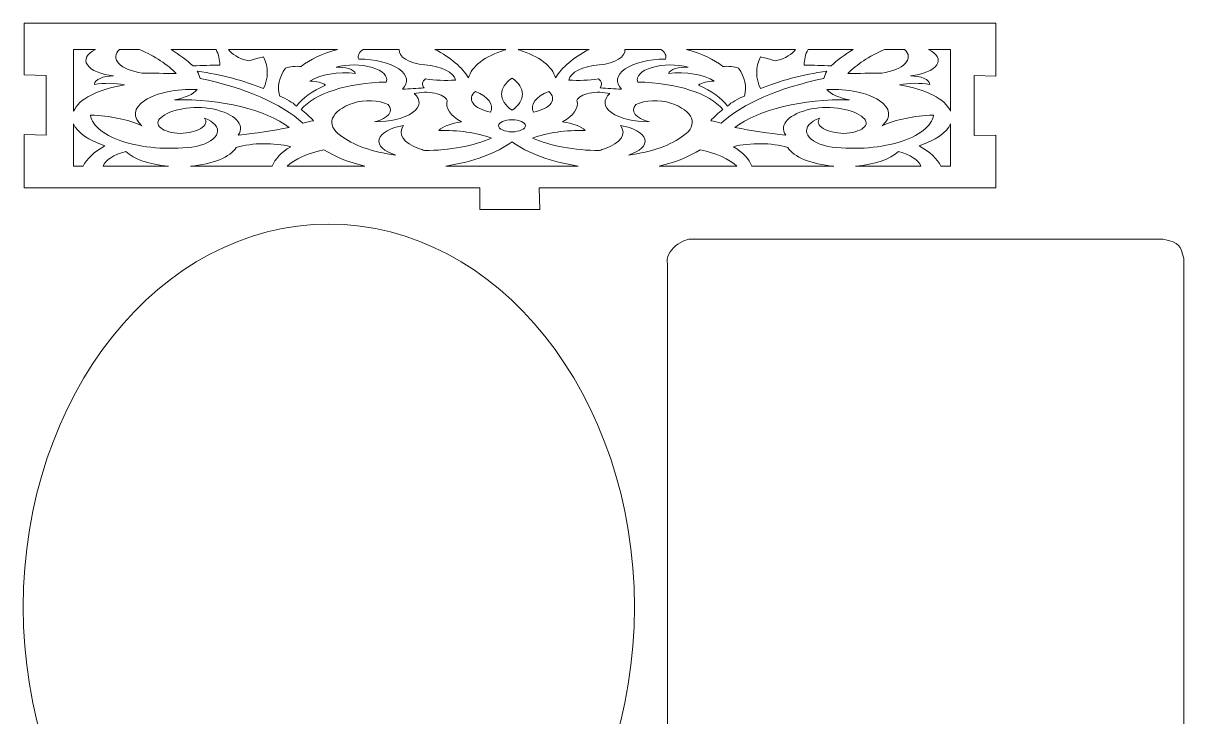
# Model space of a CAD drawing. Header units: millimetres. Extents: x -133 to 298, y -326 to 131.
# Drawn here: x 74.4 to 216.5, y -127.6 to -42.6 of the extents above; entities that cross this region are included whole.
import ezdxf

# ---------------------------------------------------------------- set-up
doc = ezdxf.new("R2010")
doc.units = ezdxf.units.MM
doc.header["$MEASUREMENT"] = 0
doc.layers.add('Layer 1', color=7, linetype='Continuous')

msp = doc.modelspace()

# ---------------------------------------------------------------- linework, layer by layer
at = {"layer": 'Layer 1', "color": 250, "lineweight": 9}
msp.add_ellipse((111.8327, -114.1703), major_axis=(0, 46.912), ratio=0.79767437, dxfattribs=at)
for points, knots in [([(74.5309, -62.7988), (74.5309, -62.7988), (130.3164, -62.7988), (130.3164, -62.7988), (130.3164, -62.7988), (130.3164, -62.7988), (130.3194, -65.4535), (130.3194, -65.4535), (130.3194, -65.4535), (130.3194, -65.4535), (137.657, -65.4535), (137.657, -65.4535), (137.657, -65.4535), (137.657, -65.4535), (137.6002, -62.7988), (137.6002, -62.7988), (137.6002, -62.7988), (137.6002, -62.7988), (193.5202, -62.7988), (193.5202, -62.7988), (193.5202, -62.7988), (193.5202, -62.7988), (193.5202, -56.3446), (193.5202, -56.3446), (193.5202, -56.3446), (193.5202, -56.3446), (190.8655, -56.3879), (190.8655, -56.3879), (190.8655, -56.3879), (190.8655, -56.3879), (190.8655, -49.0504), (190.8655, -49.0504), (190.8655, -49.0504), (190.8655, -49.0504), (193.5202, -49.1098), (193.5202, -49.1098), (193.5202, -49.1098), (193.5202, -49.1098), (193.5202, -42.6395), (193.5202, -42.6395), (193.5202, -42.6395), (193.5202, -42.6395), (74.5309, -42.6395), (74.5309, -42.6395), (74.5309, -42.6395), (74.5309, -42.6395), (74.5309, -48.9727), (74.5309, -48.9727), (74.5309, -48.9727), (74.5309, -48.9727), (77.2263, -49.0504), (77.2263, -49.0504), (77.2263, -49.0504), (77.2263, -49.0504), (77.2263, -56.3617), (77.2263, -56.3617), (77.2263, -56.3617), (77.2263, -56.3617), (74.5309, -56.2786), (74.5309, -56.2786), (74.5309, -56.2786), (74.5309, -56.2786), (74.5309, -62.7988), (74.5309, -62.7988)], [0, 0, 0, 0, 0.05882353, 0.05882353, 0.05882353, 0.05882353, 0.11764706, 0.11764706, 0.11764706, 0.11764706, 0.17647059, 0.17647059, 0.17647059, 0.17647059, 0.23529412, 0.23529412, 0.23529412, 0.23529412, 0.29411765, 0.29411765, 0.29411765, 0.29411765, 0.35294118, 0.35294118, 0.35294118, 0.35294118, 0.41176471, 0.41176471, 0.41176471, 0.41176471, 0.47058824, 0.47058824, 0.47058824, 0.47058824, 0.52941176, 0.52941176, 0.52941176, 0.52941176, 0.58823529, 0.58823529, 0.58823529, 0.58823529, 0.64705882, 0.64705882, 0.64705882, 0.64705882, 0.70588235, 0.70588235, 0.70588235, 0.70588235, 0.76470588, 0.76470588, 0.76470588, 0.76470588, 0.82352941, 0.82352941, 0.82352941, 0.82352941, 0.88235294, 0.88235294, 0.88235294, 0.88235294, 1, 1, 1, 1]), ([(80.5785, -53.4341), (80.5785, -53.4341), (80.5785, -45.8498), (80.5785, -45.8498), (80.5785, -45.8498), (80.5785, -45.8498), (83.2768, -45.8498), (83.2768, -45.8498)], [0, 0, 0, 0, 0.33333333, 0.33333333, 0.33333333, 0.33333333, 1, 1, 1, 1]), ([(187.9481, -53.4341), (187.9481, -53.4341), (187.9481, -45.8498), (187.9481, -45.8498), (187.9481, -45.8498), (187.9481, -45.8498), (185.2509, -45.8498), (185.2509, -45.8498)], [0, 0, 0, 0, 0.33333333, 0.33333333, 0.33333333, 0.33333333, 1, 1, 1, 1]), ([(81.7379, -60.1599), (81.7379, -60.1599), (80.5785, -60.1599), (80.5785, -60.1599), (80.5785, -60.1599), (80.5785, -60.1599), (80.5785, -54.9697), (80.5785, -54.9697)], [0, 0, 0, 0, 0.33333333, 0.33333333, 0.33333333, 0.33333333, 1, 1, 1, 1]), ([(186.7891, -60.1599), (186.7891, -60.1599), (187.9481, -60.1599), (187.9481, -60.1599), (187.9481, -60.1599), (187.9481, -60.1599), (187.9481, -54.9697), (187.9481, -54.9697)], [0, 0, 0, 0, 0.33333333, 0.33333333, 0.33333333, 0.33333333, 1, 1, 1, 1]), ([(156.0185, -156.5165), (156.0185, -156.5165), (213.763, -156.5165), (213.763, -156.5165), (213.763, -156.5165), (215.0022, -156.3576), (215.9202, -155.556), (216.5169, -154.1116), (216.5169, -154.1116), (216.5169, -154.1116), (216.5169, -71.4739), (216.5169, -71.4739), (216.5169, -71.4739), (216.0488, -69.8521), (216.119, -69.5755), (213.9506, -69.1098), (213.9506, -69.1098), (213.9506, -69.1098), (156.3194, -69.1097), (156.3194, -69.1097), (156.3194, -69.1097), (155.3822, -68.881), (152.8831, -70.4978), (153.2838, -72.1582), (153.2838, -72.1582), (153.2838, -72.1582), (153.2838, -153.8768), (153.2838, -153.8768), (153.2838, -153.8768), (153.7743, -155.366), (154.5987, -156.372), (156.0185, -156.5165)], [0, 0, 0, 0, 0.11111111, 0.11111111, 0.11111111, 0.11111111, 0.22222222, 0.22222222, 0.22222222, 0.22222222, 0.33333333, 0.33333333, 0.33333333, 0.33333333, 0.44444444, 0.44444444, 0.44444444, 0.44444444, 0.55555556, 0.55555556, 0.55555556, 0.55555556, 0.66666667, 0.66666667, 0.66666667, 0.66666667, 0.77777778, 0.77777778, 0.77777778, 0.77777778, 1, 1, 1, 1])]:
    msp.add_open_spline(points, degree=3, knots=knots, dxfattribs=at)
for points in [[(83.2768, -45.8498), (82.1964, -46.3585), (81.8117, -47.0821), (82.2646, -47.7496)], [(86.1179, -47.5824), (85.5848, -47.0262), (85.6166, -46.3959), (86.2029, -45.8498)], [(86.2029, -45.8498), (86.2029, -45.8498), (88.6684, -45.8498), (88.6684, -45.8498)], [(88.6684, -45.8498), (90.5597, -46.7066), (92.0793, -47.7081), (93.1549, -48.8052)], [(92.5113, -45.8498), (92.5113, -45.8498), (98.022, -45.8498), (98.022, -45.8498)], [(95.2045, -47.8704), (94.4226, -47.1676), (93.5223, -46.4923), (92.5113, -45.8498)], [(98.022, -45.8498), (98.3412, -46.4855), (98.4921, -47.1351), (98.4722, -47.7863)], [(99.5645, -45.8498), (99.5645, -45.8498), (112.8933, -45.8498), (112.8933, -45.8498)], [(101.9864, -47.256), (100.7897, -46.9468), (99.919, -46.4405), (99.5645, -45.8498)], [(103.8361, -46.7672), (103.2082, -46.9218), (102.5908, -47.0848), (101.9864, -47.256)], [(103.8216, -50.6554), (104.4578, -49.3745), (104.4631, -48.0486), (103.8361, -46.7672)], [(112.8933, -45.8498), (111.0336, -46.3718), (109.5067, -47.0939), (108.4593, -47.9493)], [(115.4877, -47.0323), (115.319, -46.6216), (115.514, -46.1983), (116.0334, -45.8498)], [(116.0334, -45.8498), (116.0334, -45.8498), (120.4603, -45.8498), (120.4603, -45.8498)], [(120.4603, -45.8498), (120.2969, -46.7341), (121.6214, -47.539), (123.5793, -47.7454)], [(124.8248, -45.8498), (124.8248, -45.8498), (133.5172, -45.8498), (133.5172, -45.8498)], [(128.9431, -49.3354), (128.1649, -48.0547), (126.7588, -46.8644), (124.8248, -45.8498)], [(133.4281, -45.8904), (130.9046, -46.7112), (129.2777, -47.961), (128.9431, -49.3354)], [(133.5172, -45.8498), (133.4864, -45.8629), (133.4574, -45.8765), (133.4281, -45.8904)], [(143.7026, -45.8498), (143.7026, -45.8498), (135.0097, -45.8498), (135.0097, -45.8498)], [(135.0097, -45.8498), (135.0402, -45.8629), (135.0702, -45.8765), (135.0985, -45.8904)], [(135.0985, -45.8904), (137.6222, -46.7112), (139.2491, -47.961), (139.5846, -49.3354)], [(139.5846, -49.3354), (140.3623, -48.0547), (141.7681, -46.8644), (143.7026, -45.8498)], [(148.0667, -45.8498), (148.2299, -46.7341), (146.9056, -47.539), (144.9475, -47.7454)], [(152.4939, -45.8498), (152.4939, -45.8498), (148.0664, -45.8498), (148.0664, -45.8498)], [(153.0394, -47.0323), (153.2076, -46.6216), (153.0128, -46.1983), (152.4939, -45.8498)], [(168.9622, -45.8498), (168.9622, -45.8498), (155.6337, -45.8498), (155.6337, -45.8498)], [(155.6337, -45.8498), (157.4933, -46.3718), (159.0196, -47.0939), (160.0667, -47.9493)], [(164.7054, -50.6554), (164.0689, -49.3745), (164.0639, -48.0486), (164.6906, -46.7672)], [(164.6906, -46.7672), (165.3182, -46.9218), (165.9355, -47.0848), (166.5403, -47.256)], [(166.5403, -47.256), (167.7371, -46.9468), (168.6072, -46.4405), (168.9622, -45.8498)], [(170.5051, -45.8498), (170.186, -46.4855), (170.0349, -47.1351), (170.0545, -47.7863)], [(176.0155, -45.8498), (176.0155, -45.8498), (170.5051, -45.8498), (170.5051, -45.8498)], [(173.3223, -47.8704), (174.104, -47.1676), (175.0043, -46.4923), (176.0155, -45.8498)], [(179.8583, -45.8498), (177.9676, -46.7066), (176.4473, -47.7081), (175.3721, -48.8052)], [(182.3239, -45.8498), (182.3239, -45.8498), (179.8583, -45.8498), (179.8583, -45.8498)], [(182.4087, -47.5824), (182.9416, -47.0262), (182.9113, -46.3959), (182.3239, -45.8498)], [(185.2509, -45.8498), (186.3304, -46.3585), (186.7155, -47.0821), (186.262, -47.7496)], [(82.2646, -47.7496), (82.7187, -48.4166), (83.9426, -48.9282), (85.4792, -49.0908)], [(88.9936, -48.7644), (87.6966, -48.5689), (86.6506, -48.1389), (86.1179, -47.5824)], [(98.4722, -47.7863), (97.3803, -47.7811), (96.2883, -47.8098), (95.2045, -47.8704)], [(95.2045, -47.8704), (95.2045, -47.8704), (95.2045, -47.8704), (95.2045, -47.8704)], [(106.5174, -48.1525), (105.7276, -49.2534), (105.488, -50.4156), (105.8164, -51.5604)], [(108.4593, -47.9493), (107.7756, -47.8794), (107.0563, -47.9547), (106.5174, -48.1525)], [(112.7131, -48.0305), (114.0669, -47.6556), (115.7936, -47.6668), (117.1221, -48.0588)], [(115.1178, -48.8052), (114.9209, -48.3041), (113.8578, -47.961), (112.7131, -48.0305)], [(115.4877, -47.0323), (115.4877, -47.0323), (115.4877, -47.0323), (115.4877, -47.0323)], [(120.4081, -48.2441), (119.3303, -47.5034), (117.4844, -47.0482), (115.4877, -47.0323)], [(117.1221, -48.0588), (118.4507, -48.451), (119.1327, -49.1503), (118.8629, -49.845)], [(120.8512, -50.7216), (121.6521, -49.9154), (121.4854, -48.9854), (120.4081, -48.2441)], [(123.5793, -47.7454), (125.631, -47.9229), (127.1619, -48.6817), (127.3248, -49.6006)], [(144.9475, -47.7454), (142.8969, -47.9229), (141.3649, -48.6817), (141.2025, -49.6006)], [(147.6755, -50.7216), (146.875, -49.9154), (147.0412, -48.9854), (148.1196, -48.2441)], [(148.1196, -48.2441), (149.1963, -47.5034), (151.0424, -47.0482), (153.0394, -47.0323)], [(151.4045, -48.0588), (150.076, -48.451), (149.3945, -49.1503), (149.6636, -49.845)], [(155.8137, -48.0305), (154.4598, -47.6556), (152.7331, -47.6668), (151.4045, -48.0588)], [(153.0394, -47.0323), (153.0394, -47.0323), (153.0394, -47.0323), (153.0394, -47.0323)], [(153.4092, -48.8052), (153.6056, -48.3041), (154.6694, -47.961), (155.8137, -48.0305)], [(160.0667, -47.9493), (160.7513, -47.8794), (161.4703, -47.9547), (162.0093, -48.1525)], [(162.0093, -48.1525), (162.7991, -49.2534), (163.0387, -50.4156), (162.7099, -51.5604)], [(170.0545, -47.7863), (171.147, -47.7811), (172.239, -47.8098), (173.3223, -47.8704)], [(173.3223, -47.8704), (173.3223, -47.8704), (173.3223, -47.8704), (173.3223, -47.8704)], [(179.5334, -48.7644), (180.8302, -48.5689), (181.876, -48.1389), (182.4087, -47.5824)], [(186.262, -47.7496), (185.8081, -48.4166), (184.5843, -48.9282), (183.0474, -49.0908)], [(85.4792, -49.0908), (84.1829, -49.0966), (83.1342, -49.5585), (83.1214, -50.1306)], [(88.9936, -48.7644), (88.9936, -48.7644), (88.9936, -48.7644), (88.9936, -48.7644)], [(93.1549, -48.8052), (91.7678, -48.7851), (90.3805, -48.7721), (88.9936, -48.7644)], [(95.6982, -48.52), (98.7425, -48.9466), (101.5224, -49.6771), (103.8216, -50.6554)], [(96.068, -49.417), (96.0138, -49.1131), (95.8901, -48.8129), (95.6982, -48.52)], [(96.068, -49.417), (96.068, -49.417), (96.068, -49.417), (96.068, -49.417)], [(108.6447, -54.8804), (105.9951, -52.478), (101.5557, -50.5491), (96.068, -49.417)], [(109.5235, -49.7433), (110.7192, -48.9231), (112.988, -48.5426), (115.1178, -48.8052)], [(111.4186, -50.2322), (111.0572, -49.9201), (110.3169, -49.7297), (109.5235, -49.7433)], [(123.6716, -49.4577), (123.2592, -49.7967), (123.1922, -50.1972), (123.487, -50.5589)], [(127.3248, -49.6006), (126.0999, -49.6986), (124.838, -49.6495), (123.6716, -49.4577)], [(128.9431, -49.3354), (128.9431, -49.3354), (128.9431, -49.3354), (128.9431, -49.3354)], [(134.2633, -53.3106), (132.5709, -52.0976), (132.5709, -50.5683), (134.2633, -49.3561)], [(134.2633, -49.3561), (134.2633, -49.3561), (134.2633, -49.3561), (134.2633, -49.3561)], [(134.2633, -49.3561), (135.9561, -50.5683), (135.9561, -52.0976), (134.2633, -53.3106)], [(139.5846, -49.3354), (139.5846, -49.3354), (139.5846, -49.3354), (139.5846, -49.3354)], [(141.2025, -49.6006), (142.4267, -49.6986), (143.6892, -49.6495), (144.8552, -49.4577)], [(144.8552, -49.4577), (145.2675, -49.7967), (145.3348, -50.1972), (145.0396, -50.5589)], [(159.0036, -49.7433), (157.8075, -48.9231), (155.5387, -48.5426), (153.4092, -48.8052)], [(157.1083, -50.2322), (157.4698, -49.9201), (158.2092, -49.7297), (159.0036, -49.7433)], [(159.8826, -54.8804), (162.5316, -52.478), (166.9708, -50.5491), (172.4591, -49.417)], [(172.8286, -48.52), (169.7842, -48.9466), (167.0043, -49.6771), (164.7054, -50.6554)], [(172.4591, -49.417), (172.5128, -49.1131), (172.6373, -48.8129), (172.8286, -48.52)], [(172.4591, -49.417), (172.4591, -49.417), (172.4591, -49.417), (172.4591, -49.417)], [(175.3721, -48.8052), (176.7587, -48.7851), (178.1462, -48.7721), (179.5334, -48.7644)], [(179.5334, -48.7644), (179.5334, -48.7644), (179.5334, -48.7644), (179.5334, -48.7644)], [(183.0474, -49.0908), (184.3442, -49.0966), (185.3928, -49.5585), (185.4054, -50.1306)], [(86.8209, -50.1915), (83.5777, -50.7043), (81.1996, -51.9403), (80.5785, -53.4341)], [(83.1214, -50.1306), (84.3272, -49.9437), (85.6493, -49.9657), (86.8209, -50.1915)], [(86.8209, -50.1915), (86.8209, -50.1915), (86.8209, -50.1915), (86.8209, -50.1915)], [(89.3091, -52.095), (90.7201, -51.1654), (93.1743, -50.6539), (95.6982, -50.7624)], [(95.6982, -50.7624), (95.233, -51.341), (94.22, -51.8021), (92.9243, -52.0266)], [(107.8814, -52.7921), (108.6022, -51.8312), (109.8119, -50.9549), (111.4186, -50.2322)], [(118.8629, -49.845), (114.1594, -49.9272), (110.0402, -51.2616), (108.4574, -53.216)], [(123.487, -50.5589), (122.6171, -50.6376), (121.7367, -50.6918), (120.8512, -50.7216)], [(122.2847, -51.272), (123.0501, -51.0704), (123.9937, -51.0497), (124.8012, -51.2172)], [(129.4904, -52.4518), (129.1424, -51.9726), (129.2449, -51.4521), (129.7751, -51.0067)], [(129.7751, -51.0067), (129.7751, -51.0067), (129.7751, -51.0067), (129.7751, -51.0067)], [(129.7751, -51.0067), (131.3801, -51.6495), (132.0854, -52.621), (131.6243, -53.5548)], [(138.7517, -51.0067), (137.1468, -51.6495), (136.4424, -52.621), (136.9024, -53.5548)], [(138.7517, -51.0067), (138.7517, -51.0067), (138.7517, -51.0067), (138.7517, -51.0067)], [(139.0369, -52.4518), (139.3845, -51.9726), (139.2816, -51.4521), (138.7517, -51.0067)], [(146.2425, -51.272), (145.4767, -51.0704), (144.5329, -51.0497), (143.7257, -51.2172)], [(145.0396, -50.5589), (145.9098, -50.6376), (146.79, -50.6918), (147.6755, -50.7216)], [(149.6636, -49.845), (154.3677, -49.9272), (158.4866, -51.2616), (160.0689, -53.216)], [(160.6449, -52.7921), (159.9241, -51.8312), (158.7145, -50.9549), (157.1083, -50.2322)], [(179.2174, -52.095), (177.8069, -51.1654), (175.3527, -50.6539), (172.8286, -50.7624)], [(172.8286, -50.7624), (173.2941, -51.341), (174.3066, -51.8021), (175.6029, -52.0266)], [(185.4054, -50.1306), (184.1994, -49.9437), (182.8773, -49.9657), (181.7069, -50.1915)], [(181.7069, -50.1915), (181.7069, -50.1915), (181.7069, -50.1915), (181.7069, -50.1915)], [(181.7069, -50.1915), (184.949, -50.7043), (187.3274, -51.9403), (187.9481, -53.4341)], [(88.9479, -55.2064), (87.7593, -54.2192), (87.8984, -53.0232), (89.3091, -52.095)], [(92.9243, -52.0266), (98.6776, -51.9037), (104.1041, -53.2097), (106.9799, -55.41)], [(105.8164, -51.5604), (106.6547, -51.9181), (107.3522, -52.3336), (107.8814, -52.7921)], [(113.2682, -56.4091), (111.3635, -55.1055), (112.0473, -53.3761), (114.84, -52.4338)], [(114.84, -52.4338), (116.1316, -51.9698), (118.0313, -52.052), (119.0942, -52.6174)], [(122.0732, -53.6019), (123.068, -52.8957), (123.149, -52.0106), (122.2847, -51.272)], [(124.8012, -51.2172), (125.6087, -51.3852), (126.1735, -51.7185), (126.3073, -52.1081)], [(126.3073, -52.1081), (126.087, -53.0456), (126.7188, -53.9838), (128.0635, -54.7177)], [(131.6243, -53.5548), (130.6066, -53.3279), (129.838, -52.9309), (129.4904, -52.4518)], [(136.9024, -53.5548), (137.9202, -53.3279), (138.6889, -52.9309), (139.0369, -52.4518)], [(142.2195, -52.1081), (142.4396, -53.0456), (141.8081, -53.9838), (140.4626, -54.7177)], [(143.7257, -51.2172), (142.9183, -51.3852), (142.3537, -51.7185), (142.2195, -52.1081)], [(146.4536, -53.6019), (145.4591, -52.8957), (145.3789, -52.0106), (146.2425, -51.272)], [(153.6866, -52.4338), (152.395, -51.9698), (150.4955, -52.052), (149.4331, -52.6174)], [(155.2588, -56.4091), (157.1636, -55.1055), (156.4796, -53.3761), (153.6866, -52.4338)], [(162.7099, -51.5604), (161.8721, -51.9181), (161.1741, -52.3336), (160.6449, -52.7921)], [(175.6029, -52.0266), (169.8492, -51.9037), (164.4235, -53.2097), (161.5469, -55.41)], [(179.5798, -55.2064), (180.7677, -54.2192), (180.6285, -53.0232), (179.2174, -52.095)], [(82.6574, -53.9016), (82.6574, -53.9016), (82.659, -53.9016), (82.659, -53.9016)], [(86.9663, -57.2397), (84.4224, -56.4864), (82.8268, -55.2505), (82.6574, -53.9016)], [(82.659, -53.9016), (85.048, -53.9804), (87.2874, -54.445), (88.9479, -55.2064)], [(97.6405, -53.1477), (95.2001, -52.6893), (92.3768, -53.1675), (91.2592, -54.2282)], [(100.7377, -56.3481), (101.6522, -55.0896), (100.3328, -53.727), (97.6405, -53.1477)], [(108.4574, -53.216), (109.027, -53.6593), (109.5226, -54.1197), (109.9392, -54.5947)], [(119.0942, -52.6174), (119.8559, -53.4018), (119.1332, -54.313), (117.4298, -54.7177)], [(117.4298, -54.7177), (119.3143, -54.7315), (121.0779, -54.3075), (122.0732, -53.6019)], [(151.0973, -54.7177), (149.2124, -54.7315), (147.449, -54.3075), (146.4536, -53.6019)], [(149.4331, -52.6174), (148.6707, -53.4018), (149.3934, -54.313), (151.0973, -54.7177)], [(160.0689, -53.216), (159.4993, -53.6593), (159.0036, -54.1197), (158.5873, -54.5947)], [(167.789, -56.3481), (166.8752, -55.0896), (168.1945, -53.727), (170.8872, -53.1477)], [(170.8872, -53.1477), (173.3265, -52.6893), (176.1499, -53.1675), (177.2676, -54.2282)], [(185.8679, -53.9016), (183.4787, -53.9804), (181.2399, -54.445), (179.5798, -55.2064)], [(181.5606, -57.2397), (184.1045, -56.4864), (185.7001, -55.2505), (185.8694, -53.9016)], [(185.8694, -53.9016), (185.8694, -53.9016), (185.8679, -53.9016), (185.8679, -53.9016)], [(80.5785, -54.9697), (81.0269, -56.0485), (82.4014, -57.0097), (84.4161, -57.6531)], [(91.2592, -54.2282), (90.7799, -54.6147), (90.7785, -55.0821), (91.2532, -55.4696)], [(96.1585, -55.5302), (96.7458, -55.1637), (96.9173, -54.6983), (96.6215, -54.269)], [(96.6215, -54.269), (97.7963, -54.7358), (98.377, -55.427), (98.1737, -56.1191)], [(106.9799, -55.41), (104.9698, -55.8078), (102.8801, -56.1218), (100.7377, -56.3481)], [(109.9392, -54.5947), (109.5016, -54.6846), (109.0703, -54.7795), (108.6447, -54.8804)], [(120.99, -55.1657), (119.3596, -55.4376), (118.2092, -56.0873), (118.005, -56.8501)], [(122.9322, -58.0196), (120.9615, -57.3508), (120.1799, -56.2021), (120.99, -55.1657)], [(128.0635, -54.7177), (126.8467, -54.8868), (125.843, -55.2699), (125.29, -55.7775)], [(132.6176, -55.2064), (132.6176, -54.8025), (133.3489, -54.4732), (134.2633, -54.4636)], [(134.2633, -55.9492), (133.3489, -55.9395), (132.6176, -55.6101), (132.6176, -55.2064)], [(134.2633, -54.4636), (134.2633, -54.4636), (134.2633, -54.4636), (134.2633, -54.4636)], [(134.2633, -54.4636), (135.1778, -54.4734), (135.9094, -54.8025), (135.9094, -55.2064)], [(135.9094, -55.2064), (135.9094, -55.6101), (135.1778, -55.9396), (134.2633, -55.9492)], [(140.4626, -54.7177), (141.6802, -54.8868), (142.6846, -55.2699), (143.2368, -55.7775)], [(145.5948, -58.0196), (147.5657, -57.3508), (148.3476, -56.2021), (147.5372, -55.1657)], [(147.5372, -55.1657), (149.1669, -55.4376), (150.3178, -56.0873), (150.5219, -56.8501)], [(158.5873, -54.5947), (159.0253, -54.6846), (159.4572, -54.7795), (159.8826, -54.8804)], [(161.5469, -55.41), (163.5567, -55.8078), (165.647, -56.1218), (167.789, -56.3481)], [(171.9059, -54.269), (170.7305, -54.7358), (170.1499, -55.427), (170.3527, -56.1191)], [(172.3683, -55.5302), (171.7809, -55.1637), (171.6105, -54.6983), (171.9059, -54.269)], [(177.2676, -54.2282), (177.7464, -54.6147), (177.7485, -55.0821), (177.2737, -55.4696)], [(187.9481, -54.9697), (187.5003, -56.0485), (186.1252, -57.0097), (184.1104, -57.6531)], [(91.2532, -55.4696), (91.7298, -55.8567), (92.6198, -56.1108), (93.6155, -56.1439)], [(93.6155, -56.1439), (94.6328, -56.1233), (95.5713, -55.8966), (96.1585, -55.5302)], [(98.1737, -56.1191), (97.971, -56.8107), (97.0108, -57.415), (95.6039, -57.7345)], [(120.0193, -58.7942), (117.1462, -58.4201), (114.7221, -57.5641), (113.2682, -56.4091)], [(131.7633, -56.715), (129.5742, -57.6767), (126.6219, -58.2246), (123.5323, -58.244)], [(125.29, -55.7775), (127.6359, -55.729), (129.9395, -56.0625), (131.7633, -56.715)], [(131.7633, -56.715), (131.7633, -56.715), (131.7633, -56.715), (131.7633, -56.715)], [(143.2368, -55.7775), (140.8914, -55.729), (138.5872, -56.0625), (136.7637, -56.715)], [(136.7637, -56.715), (136.7637, -56.715), (136.7637, -56.715), (136.7637, -56.715)], [(136.7637, -56.715), (138.9528, -57.6767), (141.9042, -58.2246), (144.994, -58.244)], [(148.5085, -58.7942), (151.3809, -58.4201), (153.8046, -57.5641), (155.2588, -56.4091)], [(170.3527, -56.1191), (170.556, -56.8107), (171.5166, -57.415), (172.9231, -57.7345)], [(174.9108, -56.1439), (173.8938, -56.1233), (172.9553, -55.8966), (172.3683, -55.5302)], [(177.2737, -55.4696), (176.7969, -55.8567), (175.9077, -56.1108), (174.9108, -56.1439)], [(84.4161, -57.6531), (83.1043, -58.3884), (82.1881, -59.246), (81.7379, -60.1599)], [(95.6039, -57.7345), (92.7078, -58.1757), (89.5101, -57.9931), (86.9663, -57.2397)], [(100.5061, -57.856), (99.7902, -59.0374), (97.6036, -59.9321), (94.8799, -60.1599)], [(107.1646, -57.7747), (105.0862, -57.2506), (102.5167, -57.2815), (100.5061, -57.856)], [(104.9089, -60.1599), (105.2177, -59.297), (105.9916, -58.4788), (107.1646, -57.7747)], [(111.2337, -58.1421), (109.2577, -58.5705), (107.6694, -59.2817), (106.7285, -60.1599)], [(116.2544, -60.1599), (114.2307, -59.6795), (112.5067, -58.9862), (111.2337, -58.1421)], [(118.005, -56.8501), (117.8004, -57.613), (118.5777, -58.3629), (120.0193, -58.7942)], [(123.5323, -58.244), (123.3577, -58.1571), (123.1553, -58.0811), (122.9322, -58.0196)], [(126.1507, -60.1599), (129.5448, -59.6027), (132.406, -58.552), (134.2633, -57.1817)], [(134.2633, -57.1817), (134.2633, -57.1817), (134.2633, -57.1817), (134.2633, -57.1817)], [(134.2633, -57.1817), (136.1206, -58.552), (138.9827, -59.6027), (142.376, -60.1599)], [(144.994, -58.244), (145.1691, -58.1571), (145.3714, -58.0811), (145.5948, -58.0196)], [(150.5219, -56.8501), (150.7264, -57.613), (149.9501, -58.3629), (148.5085, -58.7942)], [(152.2725, -60.1599), (154.2966, -59.6795), (156.0205, -58.9862), (157.2932, -58.1421)], [(157.2932, -58.1421), (159.2697, -58.5705), (160.8578, -59.2817), (161.7981, -60.1599)], [(161.3619, -57.7747), (163.4413, -57.2506), (166.01, -57.2815), (168.0203, -57.856)], [(163.6184, -60.1599), (163.3089, -59.297), (162.5353, -58.4788), (161.3619, -57.7747)], [(168.0203, -57.856), (168.7371, -59.0374), (170.9238, -59.9321), (173.647, -60.1599)], [(172.9231, -57.7345), (175.8189, -58.1757), (179.0165, -57.9931), (181.5606, -57.2397)], [(184.1104, -57.6531), (185.4224, -58.3884), (186.3385, -59.246), (186.7891, -60.1599)], [(86.9587, -58.3454), (85.4822, -58.7425), (84.4762, -59.4068), (84.209, -60.1599)], [(92.1894, -60.1599), (89.88, -59.9668), (87.9287, -59.2902), (86.9587, -58.3454)], [(176.3372, -60.1599), (178.6474, -59.9668), (180.5984, -59.2902), (181.5681, -58.3454)], [(181.5681, -58.3454), (183.0451, -58.7425), (184.0512, -59.4068), (184.3178, -60.1599)], [(81.7379, -60.1599), (81.7379, -60.1599), (81.7379, -60.1599), (81.7379, -60.1599)], [(84.209, -60.1599), (84.209, -60.1599), (84.209, -60.1599), (84.209, -60.1599)], [(84.209, -60.1599), (84.209, -60.1599), (92.1894, -60.1599), (92.1894, -60.1599)], [(94.8799, -60.1599), (94.8799, -60.1599), (94.8799, -60.1599), (94.8799, -60.1599)], [(94.8799, -60.1599), (94.8799, -60.1599), (104.9089, -60.1599), (104.9089, -60.1599)], [(106.7285, -60.1599), (106.7285, -60.1599), (106.7285, -60.1599), (106.7285, -60.1599)], [(106.7285, -60.1599), (106.7285, -60.1599), (116.2544, -60.1599), (116.2544, -60.1599)], [(142.376, -60.1599), (142.376, -60.1599), (126.1507, -60.1599), (126.1507, -60.1599)], [(161.7981, -60.1599), (161.7981, -60.1599), (152.2725, -60.1599), (152.2725, -60.1599)], [(161.7981, -60.1599), (161.7981, -60.1599), (161.7981, -60.1599), (161.7981, -60.1599)], [(173.647, -60.1599), (173.647, -60.1599), (163.6184, -60.1599), (163.6184, -60.1599)], [(173.647, -60.1599), (173.647, -60.1599), (173.647, -60.1599), (173.647, -60.1599)], [(184.3178, -60.1599), (184.3178, -60.1599), (176.3372, -60.1599), (176.3372, -60.1599)], [(184.3178, -60.1599), (184.3178, -60.1599), (184.3178, -60.1599), (184.3178, -60.1599)], [(186.7891, -60.1599), (186.7891, -60.1599), (186.7891, -60.1599), (186.7891, -60.1599)]]:
    msp.add_open_spline(points, degree=3, dxfattribs=at)

doc.saveas('drawing.dxf')
